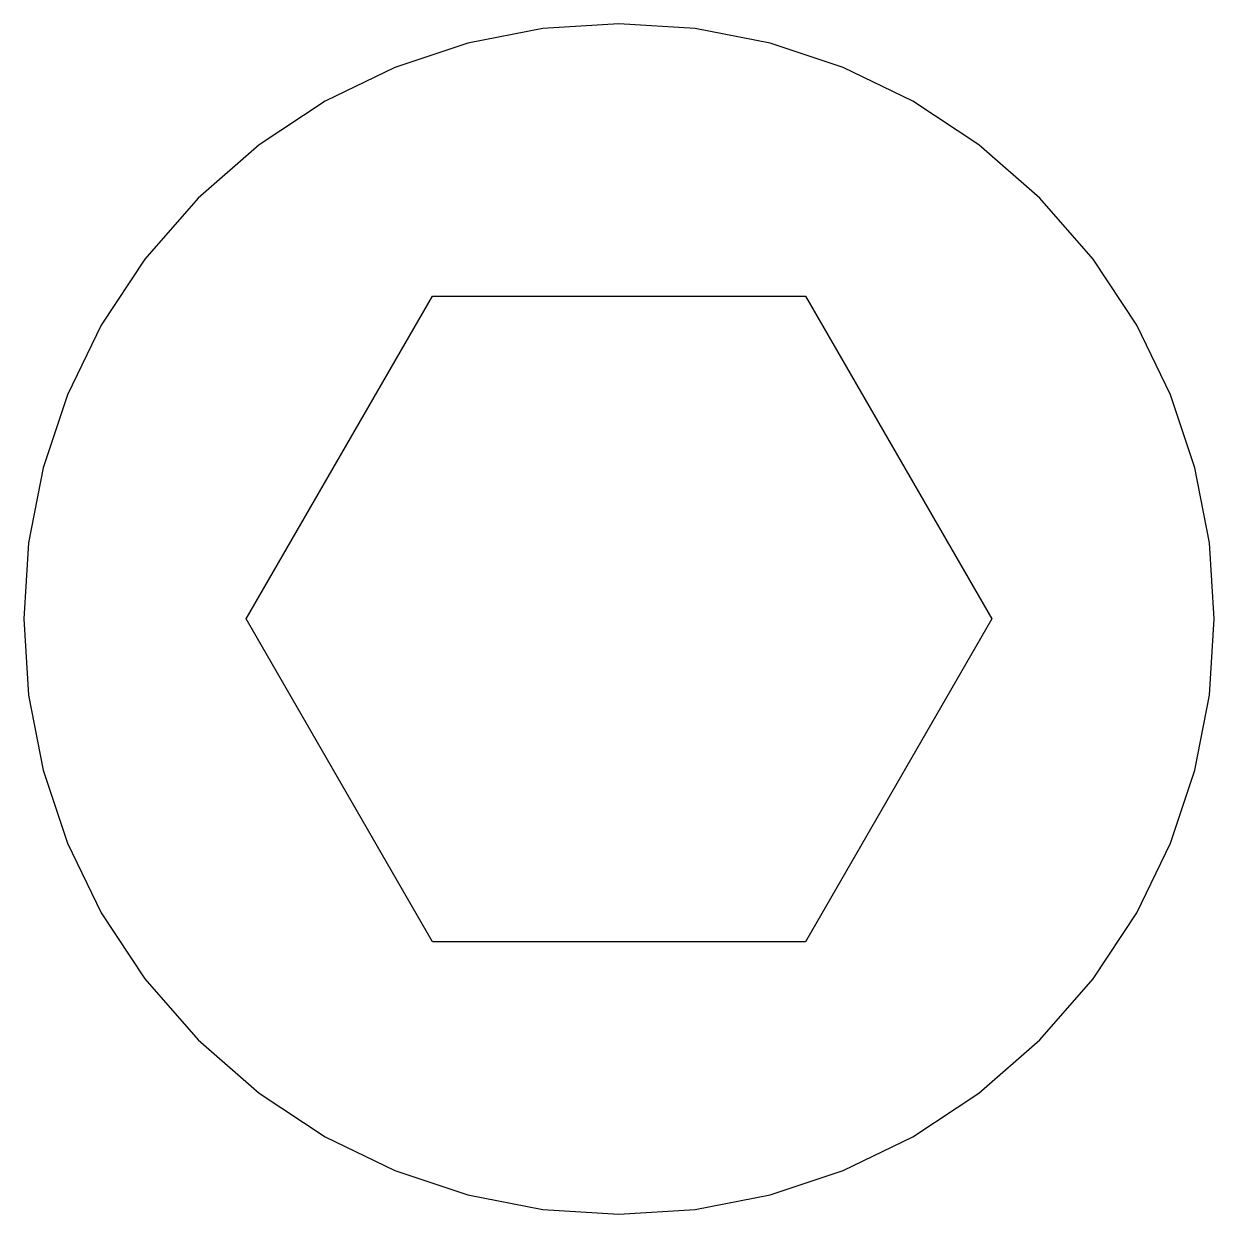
# Model space of a CAD drawing. Header units: metres. Extents: x 5 to 55, y -25 to 25.
import ezdxf

# ---------------------------------------------------------------- set-up
doc = ezdxf.new("R2010")
doc.units = ezdxf.units.M

msp = doc.modelspace()

# ---------------------------------------------------------------- linework, layer by layer
for p, q in [((30, 24.9979), (26.8076, 24.7945)), ((33.1923, 24.7945), (30, 24.9979)), ((26.8076, 24.7945), (23.6575, 24.1845)), ((36.3425, 24.1845), (33.1923, 24.7945)), ((23.6575, 24.1845), (20.5917, 23.1678)), ((39.4083, 23.1678), (36.3425, 24.1845)), ((20.5917, 23.1678), (17.6524, 21.7444)), ((42.3475, 21.7444), (39.4083, 23.1678)), ((17.6524, 21.7444), (14.8819, 19.9144)), ((45.1181, 19.9144), (42.3475, 21.7444)), ((14.8819, 19.9144), (12.3223, 17.6777)), ((47.6777, 17.6777), (45.1181, 19.9144)), ((12.3223, 17.6777), (10.0856, 15.1181)), ((49.9144, 15.1181), (47.6777, 17.6777)), ((10.0856, 15.1181), (8.25554, 12.3475)), ((51.7444, 12.3476), (49.9144, 15.1181)), ((14.34, 0), (22.17, 13.562)), ((22.17, 13.562), (37.83, 13.562)), ((37.83, 13.562), (45.66, 0)), ((8.25554, 12.3475), (6.83217, 9.40831)), ((53.1678, 9.40831), (51.7444, 12.3476)), ((6.83217, 9.40831), (5.81548, 6.34251)), ((54.1845, 6.34251), (53.1678, 9.40831)), ((5.81548, 6.34251), (5.20544, 3.19234)), ((54.7945, 3.19235), (54.1845, 6.34251)), ((5.20544, 3.19234), (5.00211, 0)), ((54.9979, 0), (54.7945, 3.19235)), ((5.00211, 0), (5.20546, -3.19234)), ((22.17, -13.562), (14.34, 0)), ((45.66, 0), (37.83, -13.562)), ((54.7945, -3.19234), (54.9979, 0)), ((5.20546, -3.19234), (5.81548, -6.34251)), ((54.1845, -6.3425), (54.7945, -3.19234)), ((5.81548, -6.34251), (6.83217, -9.40831)), ((53.1678, -9.40831), (54.1845, -6.3425)), ((6.83217, -9.40831), (8.25554, -12.3475)), ((51.7445, -12.3475), (53.1678, -9.40831)), ((8.25554, -12.3475), (10.0856, -15.1181)), ((49.9144, -15.1181), (51.7445, -12.3475)), ((37.83, -13.562), (22.17, -13.562)), ((10.0856, -15.1181), (12.3223, -17.6777)), ((47.6777, -17.6777), (49.9144, -15.1181)), ((12.3223, -17.6777), (14.8819, -19.9144)), ((45.1181, -19.9144), (47.6777, -17.6777)), ((14.8819, -19.9144), (17.6524, -21.7444)), ((42.3476, -21.7444), (45.1181, -19.9144)), ((17.6524, -21.7444), (20.5917, -23.1678)), ((39.4083, -23.1678), (42.3476, -21.7444)), ((20.5917, -23.1678), (23.6575, -24.1845)), ((36.3425, -24.1845), (39.4083, -23.1678)), ((23.6575, -24.1845), (26.8076, -24.7945)), ((33.1924, -24.7945), (36.3425, -24.1845)), ((26.8076, -24.7945), (30, -24.9979)), ((30, -24.9979), (33.1924, -24.7945))]:
    msp.add_line(p, q)

doc.saveas('drawing.dxf')
